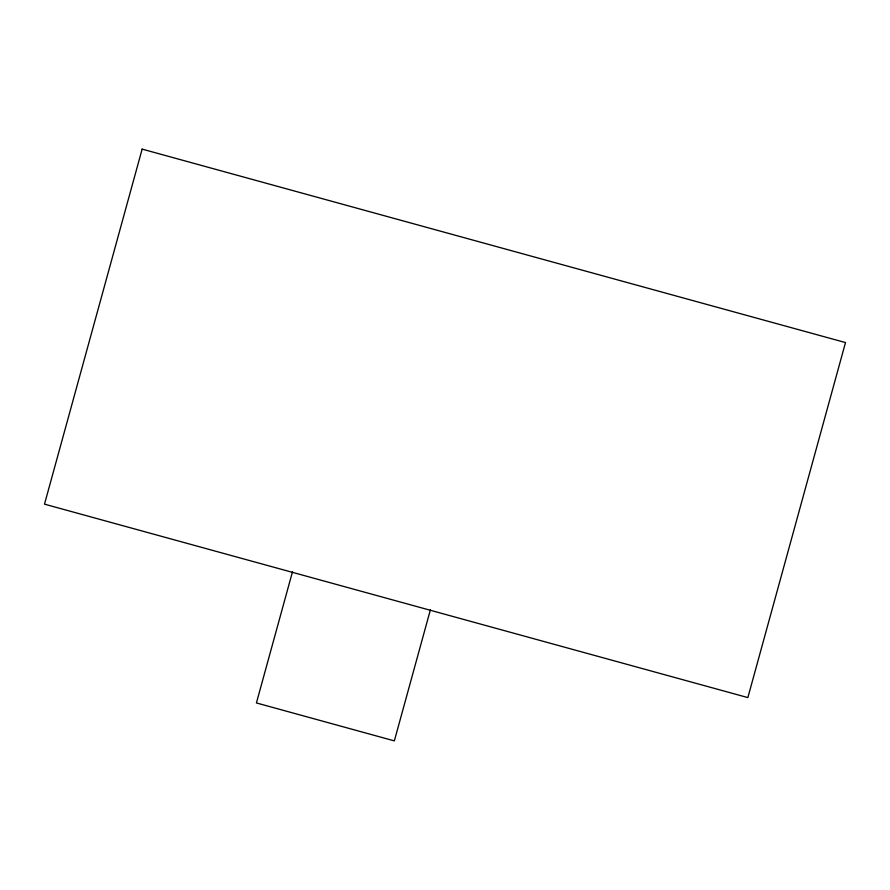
<?xml version="1.0" encoding="UTF-8"?>
<svg xmlns="http://www.w3.org/2000/svg" width="890" height="890" viewBox="0 0 890 890"><rect width="100%" height="100%" fill="white"/><g stroke="black" fill="none" stroke-linecap="round" stroke-linejoin="round"><path stroke-width="1.33" d="M292.532 571.647L256.42 702.944L394.348 740.881L430.46 609.583M142.144 149.119L44.5 504.152L747.856 697.593L845.5 342.572L142.144 149.119"/></g></svg>
